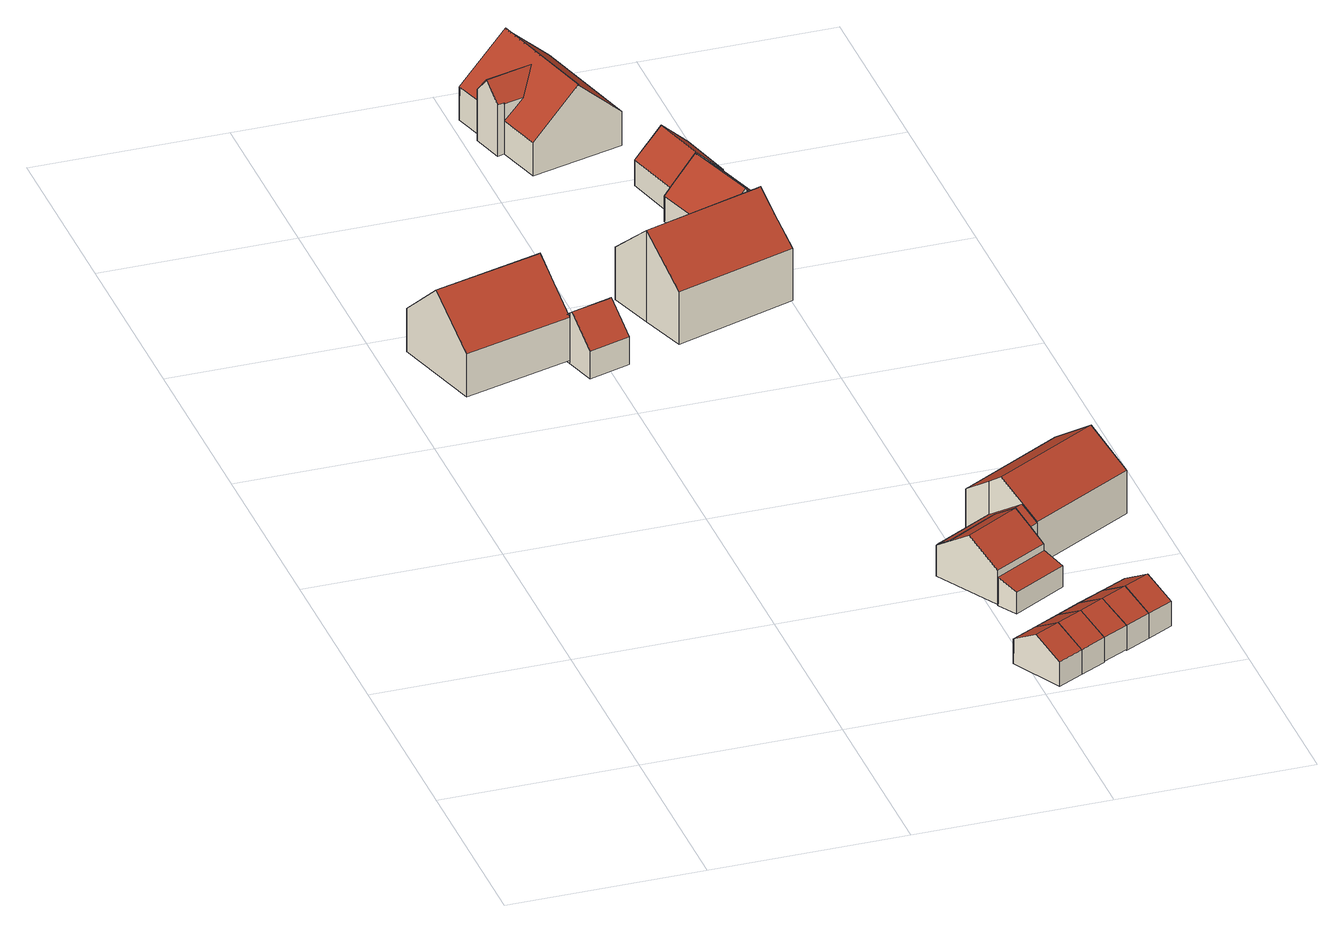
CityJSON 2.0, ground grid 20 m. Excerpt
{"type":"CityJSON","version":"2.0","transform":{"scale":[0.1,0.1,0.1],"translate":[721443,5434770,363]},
"CityObjects":{
"building1":{"type":"Building","attributes":{"Gemeindeschluessel":"09375181","HoeheDach":"376.990","HoeheGrund":"367.770","Methode":"2000","NiedrigsteTraufeDesGebaeudes":"372.464","Geometrietyp2DReferenz":"3000","measuredHeight":9.22,"function":"31001_1000","roofType":"3100"},"address":[{"Country":"Germany","Locality":"Pettendorf","ThoroughfareName":"Heidegasse 16"}],"geometry":[{"type":"Solid","lod":"2","boundaries":[[[[0,1,2,3]],[[4,5,6,7,8]],[[9,4,8,1,0]],[[3,10,11,9,0]],[[11,5,4,9]],[[10,6,5,11]],[[3,2,7,6,10]],[[8,7,2,1]]]],"semantics":{"surfaces":[{"type":"WallSurface","Flaeche":"54.736","Z_MAX":"4.696","Z_MAX_ASL":"372.466","Z_MIN":"0.000","Z_MIN_ASL":"367.770"},{"type":"RoofSurface","Dachneigung":"47.562","Dachorientierung":"166.405","Flaeche":"78.050","Z_MAX":"9.220","Z_MAX_ASL":"376.990","Z_MIN":"4.694","Z_MIN_ASL":"372.464"},{"type":"WallSurface","Flaeche":"68.866","Z_MAX":"9.220","Z_MAX_ASL":"376.990","Z_MIN":"0.000","Z_MIN_ASL":"367.770"},{"type":"GroundSurface","Flaeche":"115.285","Z_MAX":"0.000","Z_MAX_ASL":"367.770","Z_MIN":"0.000","Z_MIN_ASL":"367.770"},{"type":"WallSurface","Flaeche":"54.456","Z_MAX":"4.698","Z_MAX_ASL":"372.468","Z_MIN":"0.000","Z_MIN_ASL":"367.770"},{"type":"WallSurface","Flaeche":"15.589","Z_MAX":"7.111","Z_MAX_ASL":"374.881","Z_MIN":"0.000","Z_MIN_ASL":"367.770"},{"type":"WallSurface","Flaeche":"53.261","Z_MAX":"9.220","Z_MAX_ASL":"376.990","Z_MIN":"0.000","Z_MIN_ASL":"367.770"},{"type":"RoofSurface","Dachneigung":"47.563","Dachorientierung":"346.405","Flaeche":"78.161","Z_MAX":"9.220","Z_MAX_ASL":"376.990","Z_MIN":"4.696","Z_MIN_ASL":"372.466"}],"values":[[0,1,2,3,4,5,6,7]]}}]},
"building2":{"type":"Building","attributes":{"Gemeindeschluessel":"09375181","HoeheDach":"373.323","HoeheGrund":"367.520","Methode":"1000","NiedrigsteTraufeDesGebaeudes":"370.501","Geometrietyp2DReferenz":"3000","measuredHeight":5.8,"function":"31001_2000","roofType":"3100"},"geometry":[{"type":"Solid","lod":"2","boundaries":[[[[12,13,14,15]],[[16,17,18,19]],[[19,18,20,21]],[[21,20,14,13,22]],[[22,13,12,23]],[[23,12,15,17,16]],[[17,15,14,20,18]],[[21,22,23,16,19]]]],"semantics":{"surfaces":[{"type":"RoofSurface","Dachneigung":"46.980","Dachorientierung":"163.920","Flaeche":"18.781","Z_MAX":"5.803","Z_MAX_ASL":"373.323","Z_MIN":"2.983","Z_MIN_ASL":"370.503"},{"type":"WallSurface","Flaeche":"11.143","Z_MAX":"5.451","Z_MAX_ASL":"372.971","Z_MIN":"0.000","Z_MIN_ASL":"367.520"},{"type":"WallSurface","Flaeche":"13.443","Z_MAX":"2.987","Z_MAX_ASL":"370.507","Z_MIN":"0.000","Z_MIN_ASL":"367.520"},{"type":"WallSurface","Flaeche":"26.560","Z_MAX":"5.803","Z_MAX_ASL":"373.323","Z_MIN":"0.000","Z_MIN_ASL":"367.520"},{"type":"WallSurface","Flaeche":"13.522","Z_MAX":"2.983","Z_MAX_ASL":"370.503","Z_MIN":"0.000","Z_MIN_ASL":"367.520"},{"type":"WallSurface","Flaeche":"15.399","Z_MAX":"5.803","Z_MAX_ASL":"373.323","Z_MIN":"0.000","Z_MIN_ASL":"367.520"},{"type":"RoofSurface","Dachneigung":"46.980","Dachorientierung":"343.920","Flaeche":"18.735","Z_MAX":"5.803","Z_MAX_ASL":"373.323","Z_MIN":"2.981","Z_MIN_ASL":"370.501"},{"type":"GroundSurface","Flaeche":"27.429","Z_MAX":"0.000","Z_MAX_ASL":"367.520","Z_MIN":"0.000","Z_MIN_ASL":"367.520"}],"values":[[0,1,2,3,4,5,6,7]]}}]},
"building3":{"type":"Building","attributes":{"Gemeindeschluessel":"09375181","HoeheDach":"368.020","HoeheGrund":"363.630","Methode":"1000","NiedrigsteTraufeDesGebaeudes":"366.287","Geometrietyp2DReferenz":"3000","measuredHeight":4.39,"function":"31001_2000","roofType":"3100"},"geometry":[{"type":"Solid","lod":"2","boundaries":[[[[24,25,26,27]],[[28,29,30,31]],[[32,24,27,29,28]],[[33,25,24,32]],[[31,30,26,25,33]],[[31,33,32,28]],[[27,26,30,29]]]],"semantics":{"surfaces":[{"type":"RoofSurface","Dachneigung":"59.982","Dachorientierung":"152.295","Flaeche":"10.365","Z_MAX":"4.390","Z_MAX_ASL":"368.020","Z_MIN":"2.657","Z_MIN_ASL":"366.287"},{"type":"WallSurface","Flaeche":"7.975","Z_MAX":"2.657","Z_MAX_ASL":"366.287","Z_MIN":"0.000","Z_MIN_ASL":"363.630"},{"type":"WallSurface","Flaeche":"21.133","Z_MAX":"4.390","Z_MAX_ASL":"368.020","Z_MIN":"0.000","Z_MIN_ASL":"363.630"},{"type":"WallSurface","Flaeche":"7.954","Z_MAX":"2.660","Z_MAX_ASL":"366.290","Z_MIN":"0.000","Z_MIN_ASL":"363.630"},{"type":"WallSurface","Flaeche":"21.124","Z_MAX":"4.390","Z_MAX_ASL":"368.020","Z_MIN":"0.000","Z_MIN_ASL":"363.630"},{"type":"GroundSurface","Flaeche":"17.968","Z_MAX":"0.000","Z_MAX_ASL":"363.630","Z_MIN":"0.000","Z_MIN_ASL":"363.630"},{"type":"RoofSurface","Dachneigung":"59.978","Dachorientierung":"332.281","Flaeche":"10.388","Z_MAX":"4.390","Z_MAX_ASL":"368.020","Z_MIN":"2.657","Z_MIN_ASL":"366.287"}],"values":[[0,1,2,3,4,5,6]]}}]},
"building4":{"type":"Building","attributes":{"Gemeindeschluessel":"09375181","HoeheDach":"368.019","HoeheGrund":"363.620","Methode":"1000","NiedrigsteTraufeDesGebaeudes":"366.288","Geometrietyp2DReferenz":"3000","measuredHeight":4.4,"function":"31001_2000","roofType":"3100"},"geometry":[{"type":"Solid","lod":"2","boundaries":[[[[25,34,35,26]],[[36,37,35,34,38]],[[38,34,25,33]],[[36,38,33,31]],[[31,30,37,36]],[[33,25,26,30,31]],[[26,35,37,30]]]],"semantics":{"surfaces":[{"type":"RoofSurface","Dachneigung":"60.009","Dachorientierung":"152.121","Flaeche":"10.401","Z_MAX":"4.399","Z_MAX_ASL":"368.019","Z_MIN":"2.668","Z_MIN_ASL":"366.288"},{"type":"WallSurface","Flaeche":"21.196","Z_MAX":"4.399","Z_MAX_ASL":"368.019","Z_MIN":"0.000","Z_MIN_ASL":"363.620"},{"type":"WallSurface","Flaeche":"8.020","Z_MAX":"2.668","Z_MAX_ASL":"366.288","Z_MIN":"0.000","Z_MIN_ASL":"363.620"},{"type":"GroundSurface","Flaeche":"17.999","Z_MAX":"0.000","Z_MAX_ASL":"363.620","Z_MIN":"0.000","Z_MIN_ASL":"363.620"},{"type":"WallSurface","Flaeche":"8.000","Z_MAX":"2.670","Z_MAX_ASL":"366.290","Z_MIN":"0.000","Z_MIN_ASL":"363.620"},{"type":"WallSurface","Flaeche":"21.183","Z_MAX":"4.399","Z_MAX_ASL":"368.019","Z_MIN":"0.000","Z_MIN_ASL":"363.620"},{"type":"RoofSurface","Dachneigung":"60.004","Dachorientierung":"332.110","Flaeche":"10.379","Z_MAX":"4.399","Z_MAX_ASL":"368.019","Z_MIN":"2.668","Z_MIN_ASL":"366.288"}],"values":[[0,1,2,3,4,5,6]]}}]},
"building5":{"type":"Building","attributes":{"Gemeindeschluessel":"09375181","HoeheDach":"370.500","HoeheGrund":"364.350","Methode":"2000","NiedrigsteTraufeDesGebaeudes":"367.732","Geometrietyp2DReferenz":"3000","measuredHeight":6.15,"function":"31001_2000","roofType":"3100"},"geometry":[{"type":"Solid","lod":"2","boundaries":[[[[39,40,41,42,43,44,45]],[[46,39,45,47,48]],[[43,49,50,44]],[[51,52,46,48,53,54]],[[39,46,52,40]],[[43,42,54,53,49]],[[44,50,47,45]],[[41,51,54,42]],[[51,41,40,52]],[[47,50,49,53,48]]]],"semantics":{"surfaces":[{"type":"GroundSurface","Flaeche":"40.580","Z_MAX":"0.000","Z_MAX_ASL":"364.350","Z_MIN":"0.000","Z_MIN_ASL":"364.350"},{"type":"WallSurface","Flaeche":"37.692","Z_MAX":"6.150","Z_MAX_ASL":"370.500","Z_MIN":"0.000","Z_MIN_ASL":"364.350"},{"type":"WallSurface","Flaeche":"7.250","Z_MAX":"4.853","Z_MAX_ASL":"369.203","Z_MIN":"0.000","Z_MIN_ASL":"364.350"},{"type":"RoofSurface","Dachneigung":"56.266","Dachorientierung":"330.387","Flaeche":"20.474","Z_MAX":"6.150","Z_MAX_ASL":"370.500","Z_MIN":"3.382","Z_MIN_ASL":"367.732"},{"type":"WallSurface","Flaeche":"0.803","Z_MAX":"3.382","Z_MAX_ASL":"367.732","Z_MIN":"0.000","Z_MIN_ASL":"364.350"},{"type":"WallSurface","Flaeche":"24.330","Z_MAX":"6.150","Z_MAX_ASL":"370.500","Z_MIN":"0.000","Z_MIN_ASL":"364.350"},{"type":"WallSurface","Flaeche":"24.143","Z_MAX":"3.723","Z_MAX_ASL":"368.073","Z_MIN":"0.000","Z_MIN_ASL":"364.350"},{"type":"WallSurface","Flaeche":"27.687","Z_MAX":"4.445","Z_MAX_ASL":"368.795","Z_MIN":"0.000","Z_MIN_ASL":"364.350"},{"type":"WallSurface","Flaeche":"6.233","Z_MAX":"4.445","Z_MAX_ASL":"368.795","Z_MIN":"0.000","Z_MIN_ASL":"364.350"},{"type":"RoofSurface","Dachneigung":"56.261","Dachorientierung":"150.396","Flaeche":"28.329","Z_MAX":"6.150","Z_MAX_ASL":"370.500","Z_MIN":"3.723","Z_MIN_ASL":"368.073"}],"values":[[0,1,2,3,4,5,6,7,8,9]]}}]},
"building6":{"type":"Building","attributes":{"Gemeindeschluessel":"09375181","HoeheDach":"370.500","HoeheGrund":"364.750","Methode":"2000","NiedrigsteTraufeDesGebaeudes":"367.674","Geometrietyp2DReferenz":"3000","measuredHeight":5.75,"function":"51009_1610","roofType":"3100"},"geometry":[{"type":"Solid","lod":"2","boundaries":[[[[51,55,56,54]],[[56,55,57,58,59,60]],[[56,60,49,61,54]],[[55,51,52,57]],[[59,62,49,60]],[[49,62,63,61]],[[59,58,64,63,62]],[[64,58,57,52]],[[64,52,51,54,61,63]]]],"semantics":{"surfaces":[{"type":"WallSurface","Flaeche":"25.029","Z_MAX":"4.021","Z_MAX_ASL":"368.771","Z_MIN":"0.000","Z_MIN_ASL":"364.750"},{"type":"GroundSurface","Flaeche":"16.064","Z_MAX":"0.000","Z_MAX_ASL":"364.750","Z_MIN":"0.000","Z_MIN_ASL":"364.750"},{"type":"WallSurface","Flaeche":"22.507","Z_MAX":"5.750","Z_MAX_ASL":"370.500","Z_MIN":"0.000","Z_MIN_ASL":"364.750"},{"type":"WallSurface","Flaeche":"5.514","Z_MAX":"4.000","Z_MAX_ASL":"368.750","Z_MIN":"0.000","Z_MIN_ASL":"364.750"},{"type":"WallSurface","Flaeche":"4.384","Z_MAX":"4.459","Z_MAX_ASL":"369.209","Z_MIN":"0.000","Z_MIN_ASL":"364.750"},{"type":"RoofSurface","Dachneigung":"56.375","Dachorientierung":"149.853","Flaeche":"2.305","Z_MAX":"5.750","Z_MAX_ASL":"370.500","Z_MIN":"4.444","Z_MIN_ASL":"369.194"},{"type":"WallSurface","Flaeche":"28.047","Z_MAX":"5.750","Z_MAX_ASL":"370.500","Z_MIN":"0.000","Z_MIN_ASL":"364.750"},{"type":"WallSurface","Flaeche":"21.141","Z_MAX":"2.924","Z_MAX_ASL":"367.674","Z_MIN":"0.000","Z_MIN_ASL":"364.750"},{"type":"RoofSurface","Dachneigung":"55.957","Dachorientierung":"329.858","Flaeche":"17.069","Z_MAX":"5.750","Z_MAX_ASL":"370.500","Z_MIN":"2.924","Z_MIN_ASL":"367.674"}],"values":[[0,1,2,3,4,5,6,7,8]]}}]},
"building7":{"type":"Building","attributes":{"Gemeindeschluessel":"09375181","HoeheDach":"367.449","HoeheGrund":"364.330","Methode":"2000","NiedrigsteTraufeDesGebaeudes":"366.608","Geometrietyp2DReferenz":"3000","measuredHeight":3.12,"function":"31001_2000","roofType":"2100","storeysAboveGround":1},"geometry":[{"type":"Solid","lod":"2","boundaries":[[[[65,66,67,68]],[[66,69,70,67]],[[68,71,72,65]],[[71,70,69,72]],[[68,67,70,71]],[[72,69,66,65]]]],"semantics":{"surfaces":[{"type":"WallSurface","Flaeche":"6.313","Z_MAX":"3.119","Z_MAX_ASL":"367.449","Z_MIN":"0.000","Z_MIN_ASL":"364.330"},{"type":"RoofSurface","Dachneigung":"70.227","Dachorientierung":"150.122","Flaeche":"16.104","Z_MAX":"3.119","Z_MAX_ASL":"367.449","Z_MIN":"2.278","Z_MIN_ASL":"366.608"},{"type":"GroundSurface","Flaeche":"15.154","Z_MAX":"0.000","Z_MAX_ASL":"364.330","Z_MIN":"0.000","Z_MIN_ASL":"364.330"},{"type":"WallSurface","Flaeche":"6.220","Z_MAX":"3.108","Z_MAX_ASL":"367.438","Z_MIN":"0.000","Z_MIN_ASL":"364.330"},{"type":"WallSurface","Flaeche":"20.190","Z_MAX":"3.119","Z_MAX_ASL":"367.449","Z_MIN":"0.000","Z_MIN_ASL":"364.330"},{"type":"WallSurface","Flaeche":"14.935","Z_MAX":"2.278","Z_MAX_ASL":"366.608","Z_MIN":"0.000","Z_MIN_ASL":"364.330"}],"values":[[0,1,2,3,4,5]]}}]},
"building8":{"type":"Building","attributes":{"Gemeindeschluessel":"09375181","HoeheDach":"368.029","HoeheGrund":"363.660","Methode":"1000","NiedrigsteTraufeDesGebaeudes":"366.258","Geometrietyp2DReferenz":"3000","measuredHeight":4.37,"function":"31001_2000","roofType":"3100"},"geometry":[{"type":"Solid","lod":"2","boundaries":[[[[73,74,75,76,77]],[[35,75,74,37]],[[73,77,78,79]],[[34,76,75,35]],[[79,37,74,73]],[[77,76,34,78]],[[78,34,35,37,79]]]],"semantics":{"surfaces":[{"type":"WallSurface","Flaeche":"20.896","Z_MAX":"4.369","Z_MAX_ASL":"368.029","Z_MIN":"0.000","Z_MIN_ASL":"363.660"},{"type":"RoofSurface","Dachneigung":"59.440","Dachorientierung":"332.291","Flaeche":"10.454","Z_MAX":"4.369","Z_MAX_ASL":"368.029","Z_MIN":"2.598","Z_MIN_ASL":"366.258"},{"type":"GroundSurface","Flaeche":"18.002","Z_MAX":"0.000","Z_MAX_ASL":"363.660","Z_MIN":"0.000","Z_MIN_ASL":"363.660"},{"type":"RoofSurface","Dachneigung":"59.440","Dachorientierung":"152.291","Flaeche":"10.454","Z_MAX":"4.369","Z_MAX_ASL":"368.029","Z_MIN":"2.598","Z_MIN_ASL":"366.258"},{"type":"WallSurface","Flaeche":"7.796","Z_MAX":"2.598","Z_MAX_ASL":"366.258","Z_MIN":"0.000","Z_MIN_ASL":"363.660"}],"values":[[0,1,2,3,4,4,0]]}}]},
"building9":{"type":"Building","attributes":{"Gemeindeschluessel":"09375181","HoeheDach":"368.012","HoeheGrund":"363.630","Methode":"1000","NiedrigsteTraufeDesGebaeudes":"366.282","Geometrietyp2DReferenz":"3000","measuredHeight":4.38,"function":"31001_2000","roofType":"3100"},"geometry":[{"type":"Solid","lod":"2","boundaries":[[[[80,76,75,74,81]],[[82,83,76,80]],[[76,83,84,75]],[[85,82,80,81]],[[81,74,86,85]],[[85,86,84,83,82]],[[75,84,86,74]]]],"semantics":{"surfaces":[{"type":"WallSurface","Flaeche":"21.097","Z_MAX":"4.382","Z_MAX_ASL":"368.012","Z_MIN":"0.000","Z_MIN_ASL":"363.630"},{"type":"WallSurface","Flaeche":"7.960","Z_MAX":"2.652","Z_MAX_ASL":"366.282","Z_MIN":"0.000","Z_MIN_ASL":"363.630"},{"type":"RoofSurface","Dachneigung":"60.027","Dachorientierung":"152.282","Flaeche":"10.393","Z_MAX":"4.382","Z_MAX_ASL":"368.012","Z_MIN":"2.652","Z_MIN_ASL":"366.282"},{"type":"GroundSurface","Flaeche":"18.006","Z_MAX":"0.000","Z_MAX_ASL":"363.630","Z_MIN":"0.000","Z_MIN_ASL":"363.630"},{"type":"WallSurface","Flaeche":"7.962","Z_MAX":"2.652","Z_MAX_ASL":"366.282","Z_MIN":"0.000","Z_MIN_ASL":"363.630"},{"type":"WallSurface","Flaeche":"21.096","Z_MAX":"4.382","Z_MAX_ASL":"368.012","Z_MIN":"0.000","Z_MIN_ASL":"363.630"},{"type":"RoofSurface","Dachneigung":"60.017","Dachorientierung":"332.287","Flaeche":"10.392","Z_MAX":"4.382","Z_MAX_ASL":"368.012","Z_MIN":"2.652","Z_MIN_ASL":"366.282"}],"values":[[0,1,2,3,4,5,6]]}}]},
"building10":{"type":"Building","attributes":{"Gemeindeschluessel":"09375181","HoeheDach":"377.060","HoeheGrund":"367.101","Methode":"2000","NiedrigsteTraufeDesGebaeudes":"370.810","Geometrietyp2DReferenz":"3000","measuredHeight":9.96,"function":"31001_1000","roofType":"3100","storeysAboveGround":2},"address":[{"Country":"Germany","Locality":"Pettendorf","ThoroughfareName":"Heidegasse 16a"}],"geometry":[{"type":"Solid","lod":"2","boundaries":[[[[87,88,89,90]],[[90,89,91,92]],[[93,94,95,96]],[[96,95,97,98]],[[99,100,101,102]],[[103,104,97,105,106]],[[92,91,107,108]],[[102,101,88,87]],[[109,110,111,112]],[[113,114,115,103,106]],[[116,117,100,99]],[[118,119,115,114]],[[100,117,106,105,101]],[[109,112,107,91,89,88,101,105,97,95,94,120]],[[118,98,97,104,119]],[[94,93,121,120]],[[113,116,99,102,87,90,92,108,111,110,121,93,96,98,118,114]],[[103,115,119,104]],[[108,107,112,111]],[[113,106,117,116]],[[110,109,120,121]]]],"semantics":{"surfaces":[{"type":"WallSurface","Flaeche":"20.142","Z_MAX":"5.650","Z_MAX_ASL":"372.752","Z_MIN":"-0.001","Z_MIN_ASL":"367.100"},{"type":"WallSurface","Flaeche":"2.835","Z_MAX":"6.066","Z_MAX_ASL":"373.167","Z_MIN":"-0.001","Z_MIN_ASL":"367.100"},{"type":"WallSurface","Flaeche":"8.985","Z_MAX":"5.658","Z_MAX_ASL":"372.760","Z_MIN":"-0.001","Z_MIN_ASL":"367.100"},{"type":"WallSurface","Flaeche":"19.743","Z_MAX":"8.120","Z_MAX_ASL":"375.221","Z_MIN":"-0.001","Z_MIN_ASL":"367.100"},{"type":"WallSurface","Flaeche":"39.132","Z_MAX":"9.959","Z_MAX_ASL":"377.060","Z_MIN":"-0.001","Z_MIN_ASL":"367.100"},{"type":"WallSurface","Flaeche":"22.851","Z_MAX":"9.959","Z_MAX_ASL":"377.060","Z_MIN":"3.709","Z_MIN_ASL":"370.810"},{"type":"WallSurface","Flaeche":"4.853","Z_MAX":"6.066","Z_MAX_ASL":"373.167","Z_MIN":"-0.001","Z_MIN_ASL":"367.100"},{"type":"WallSurface","Flaeche":"39.150","Z_MAX":"9.959","Z_MAX_ASL":"377.060","Z_MIN":"-0.001","Z_MIN_ASL":"367.100"},{"type":"WallSurface","Flaeche":"5.849","Z_MAX":"6.068","Z_MAX_ASL":"373.169","Z_MIN":"-0.001","Z_MIN_ASL":"367.100"},{"type":"WallSurface","Flaeche":"6.057","Z_MAX":"8.114","Z_MAX_ASL":"375.215","Z_MIN":"-0.001","Z_MIN_ASL":"367.100"},{"type":"WallSurface","Flaeche":"74.400","Z_MAX":"5.653","Z_MAX_ASL":"372.754","Z_MIN":"-0.001","Z_MIN_ASL":"367.100"},{"type":"WallSurface","Flaeche":"15.827","Z_MAX":"3.709","Z_MAX_ASL":"370.810","Z_MIN":"-0.001","Z_MIN_ASL":"367.100"},{"type":"RoofSurface","Dachneigung":"49.336","Dachorientierung":"162.018","Flaeche":"87.053","Z_MAX":"9.959","Z_MAX_ASL":"377.060","Z_MIN":"5.650","Z_MIN_ASL":"372.751"},{"type":"RoofSurface","Dachneigung":"49.336","Dachorientierung":"342.019","Flaeche":"87.289","Z_MAX":"9.959","Z_MAX_ASL":"377.060","Z_MIN":"5.172","Z_MIN_ASL":"372.273"},{"type":"WallSurface","Flaeche":"6.063","Z_MAX":"8.120","Z_MAX_ASL":"375.221","Z_MIN":"-0.001","Z_MIN_ASL":"367.100"},{"type":"WallSurface","Flaeche":"3.066","Z_MAX":"5.658","Z_MAX_ASL":"372.760","Z_MIN":"-0.001","Z_MIN_ASL":"367.100"},{"type":"GroundSurface","Flaeche":"139.083","Z_MAX":"-0.001","Z_MAX_ASL":"367.100","Z_MIN":"-0.001","Z_MIN_ASL":"367.100"},{"type":"RoofSurface","Dachneigung":"90.000","Dachorientierung":"-1.000","Flaeche":"6.837","Z_MAX":"3.709","Z_MAX_ASL":"370.810","Z_MIN":"3.709","Z_MIN_ASL":"370.810"},{"type":"WallSurface","Flaeche":"20.337","Z_MAX":"6.068","Z_MAX_ASL":"373.169","Z_MIN":"-0.001","Z_MIN_ASL":"367.100"},{"type":"WallSurface","Flaeche":"19.743","Z_MAX":"8.114","Z_MAX_ASL":"375.215","Z_MIN":"-0.001","Z_MIN_ASL":"367.100"},{"type":"WallSurface","Flaeche":"20.077","Z_MAX":"5.174","Z_MAX_ASL":"372.275","Z_MIN":"-0.001","Z_MIN_ASL":"367.100"}],"values":[[0,1,2,3,4,5,6,7,8,9,10,11,12,13,14,15,16,17,18,19,20]]}}]},
"building11":{"type":"Building","attributes":{"Gemeindeschluessel":"09375181","HoeheDach":"368.028","HoeheGrund":"363.630","Methode":"1000","NiedrigsteTraufeDesGebaeudes":"366.273","Geometrietyp2DReferenz":"3000","measuredHeight":4.4,"function":"31001_2000","roofType":"3100"},"geometry":[{"type":"Solid","lod":"2","boundaries":[[[[85,86,122,123]],[[123,124,82,85]],[[124,125,83,82]],[[84,126,122,86]],[[83,125,126,84]],[[82,83,84,86,85]],[[123,122,126,125,124]]]],"semantics":{"surfaces":[{"type":"WallSurface","Flaeche":"7.952","Z_MAX":"2.646","Z_MAX_ASL":"366.276","Z_MIN":"0.000","Z_MIN_ASL":"363.630"},{"type":"GroundSurface","Flaeche":"17.995","Z_MAX":"0.000","Z_MAX_ASL":"363.630","Z_MIN":"0.000","Z_MIN_ASL":"363.630"},{"type":"WallSurface","Flaeche":"7.914","Z_MAX":"2.646","Z_MAX_ASL":"366.276","Z_MIN":"0.000","Z_MIN_ASL":"363.630"},{"type":"RoofSurface","Dachneigung":"59.708","Dachorientierung":"332.116","Flaeche":"10.427","Z_MAX":"4.398","Z_MAX_ASL":"368.028","Z_MIN":"2.646","Z_MIN_ASL":"366.276"},{"type":"RoofSurface","Dachneigung":"59.706","Dachorientierung":"152.111","Flaeche":"10.414","Z_MAX":"4.398","Z_MAX_ASL":"368.028","Z_MIN":"2.643","Z_MIN_ASL":"366.273"},{"type":"WallSurface","Flaeche":"21.126","Z_MAX":"4.398","Z_MAX_ASL":"368.028","Z_MIN":"0.000","Z_MIN_ASL":"363.630"},{"type":"WallSurface","Flaeche":"21.138","Z_MAX":"4.398","Z_MAX_ASL":"368.028","Z_MIN":"0.000","Z_MIN_ASL":"363.630"}],"values":[[0,1,2,3,4,5,6]]}}]},
"building12":{"type":"Building","attributes":{"Gemeindeschluessel":"09375181","HoeheDach":"376.870","HoeheGrund":"368.560","Methode":"2000","NiedrigsteTraufeDesGebaeudes":"372.190","Geometrietyp2DReferenz":"3000","measuredHeight":8.31,"function":"31001_1000","roofType":"2100"},"address":[{"Country":"Germany","Locality":"Pettendorf","ThoroughfareName":"Heidegasse 18a"}],"geometry":[{"type":"Solid","lod":"2","boundaries":[[[[127,128,129,130]],[[131,129,128,132,133]],[[134,135,136,137,138,139]],[[138,137,140]],[[141,142,143,144]],[[145,139,138,140,146,147,148,149,150]],[[147,151,148]],[[145,150,141,144]],[[152,130,129,131,135,134,153,154]],[[127,151,147,146,132,128]],[[131,133,136,135]],[[153,143,142,154]],[[146,140,137,136,133,132]],[[152,154,142,141,150,149]],[[130,152,149,148,151,127]],[[153,134,139,145,144,143]]]],"semantics":{"surfaces":[{"type":"WallSurface","Flaeche":"4.274","Z_MAX":"5.631","Z_MAX_ASL":"374.191","Z_MIN":"0.000","Z_MIN_ASL":"368.560"},{"type":"WallSurface","Flaeche":"22.837","Z_MAX":"7.520","Z_MAX_ASL":"376.080","Z_MIN":"0.000","Z_MIN_ASL":"368.560"},{"type":"WallSurface","Flaeche":"14.575","Z_MAX":"5.669","Z_MAX_ASL":"374.229","Z_MIN":"0.000","Z_MIN_ASL":"368.560"},{"type":"WallSurface","Flaeche":"2.084","Z_MAX":"5.590","Z_MAX_ASL":"374.150","Z_MIN":"3.633","Z_MIN_ASL":"372.193"},{"type":"RoofSurface","Dachneigung":"47.518","Dachorientierung":"76.928","Flaeche":"81.685","Z_MAX":"8.270","Z_MAX_ASL":"376.830","Z_MIN":"3.755","Z_MIN_ASL":"372.315"},{"type":"RoofSurface","Dachneigung":"47.486","Dachorientierung":"256.921","Flaeche":"69.112","Z_MAX":"8.310","Z_MAX_ASL":"376.870","Z_MIN":"3.630","Z_MIN_ASL":"372.190"},{"type":"WallSurface","Flaeche":"2.032","Z_MAX":"5.590","Z_MAX_ASL":"374.150","Z_MIN":"3.658","Z_MIN_ASL":"372.218"},{"type":"WallSurface","Flaeche":"0.484","Z_MAX":"8.310","Z_MAX_ASL":"376.870","Z_MIN":"8.270","Z_MIN_ASL":"376.830"},{"type":"GroundSurface","Flaeche":"125.096","Z_MAX":"0.000","Z_MAX_ASL":"368.560","Z_MIN":"0.000","Z_MIN_ASL":"368.560"},{"type":"RoofSurface","Dachneigung":"42.800","Dachorientierung":"166.864","Flaeche":"10.258","Z_MAX":"7.520","Z_MAX_ASL":"376.080","Z_MIN":"5.590","Z_MIN_ASL":"374.150"},{"type":"WallSurface","Flaeche":"4.124","Z_MAX":"5.669","Z_MAX_ASL":"374.229","Z_MIN":"0.000","Z_MIN_ASL":"368.560"},{"type":"WallSurface","Flaeche":"46.083","Z_MAX":"3.773","Z_MAX_ASL":"372.333","Z_MIN":"0.000","Z_MIN_ASL":"368.560"},{"type":"RoofSurface","Dachneigung":"42.776","Dachorientierung":"346.884","Flaeche":"10.222","Z_MAX":"7.520","Z_MAX_ASL":"376.080","Z_MIN":"5.587","Z_MIN_ASL":"374.147"},{"type":"WallSurface","Flaeche":"59.913","Z_MAX":"8.310","Z_MAX_ASL":"376.870","Z_MIN":"0.000","Z_MIN_ASL":"368.560"},{"type":"WallSurface","Flaeche":"17.647","Z_MAX":"5.628","Z_MAX_ASL":"374.188","Z_MIN":"0.000","Z_MIN_ASL":"368.560"},{"type":"WallSurface","Flaeche":"60.102","Z_MAX":"8.310","Z_MAX_ASL":"376.870","Z_MIN":"0.000","Z_MIN_ASL":"368.560"}],"values":[[0,1,2,3,4,5,6,7,8,9,10,11,12,13,14,15]]}}]},
"building13":{"type":"Building","attributes":{"Gemeindeschluessel":"09375181","HoeheDach":"372.399","HoeheGrund":"364.620","Methode":"1000","NiedrigsteTraufeDesGebaeudes":"369.269","Geometrietyp2DReferenz":"3000","measuredHeight":7.78,"function":"31001_1000","roofType":"3100"},"address":[{"Country":"Germany","Locality":"Pettendorf","ThoroughfareName":"Schottenstraße 4"}],"geometry":[{"type":"Solid","lod":"2","boundaries":[[[[155,156,157,158]],[[156,159,160,161,157]],[[162,163,164,155,158]],[[163,165,166,164]],[[164,166,159,156,155]],[[162,161,160,165,163]],[[158,157,161,162]],[[166,165,160,159]]]],"semantics":{"surfaces":[{"type":"WallSurface","Flaeche":"16.441","Z_MAX":"6.658","Z_MAX_ASL":"371.278","Z_MIN":"0.000","Z_MIN_ASL":"364.620"},{"type":"RoofSurface","Dachneigung":"55.368","Dachorientierung":"330.381","Flaeche":"68.503","Z_MAX":"7.779","Z_MAX_ASL":"372.399","Z_MIN":"4.649","Z_MIN_ASL":"369.269"},{"type":"GroundSurface","Flaeche":"112.714","Z_MAX":"0.000","Z_MAX_ASL":"364.620","Z_MIN":"0.000","Z_MIN_ASL":"364.620"},{"type":"WallSurface","Flaeche":"58.538","Z_MAX":"4.670","Z_MAX_ASL":"369.290","Z_MIN":"0.000","Z_MIN_ASL":"364.620"},{"type":"WallSurface","Flaeche":"39.728","Z_MAX":"7.779","Z_MAX_ASL":"372.399","Z_MIN":"0.000","Z_MIN_ASL":"364.620"},{"type":"WallSurface","Flaeche":"55.963","Z_MAX":"7.779","Z_MAX_ASL":"372.399","Z_MIN":"0.000","Z_MIN_ASL":"364.620"},{"type":"WallSurface","Flaeche":"58.266","Z_MAX":"4.680","Z_MAX_ASL":"369.300","Z_MIN":"0.000","Z_MIN_ASL":"364.620"},{"type":"RoofSurface","Dachneigung":"55.359","Dachorientierung":"150.382","Flaeche":"68.492","Z_MAX":"7.779","Z_MAX_ASL":"372.399","Z_MIN":"4.670","Z_MIN_ASL":"369.290"}],"values":[[0,1,2,3,4,5,6,7]]}}]},
"building14":{"type":"Building","attributes":{"Gemeindeschluessel":"09375181","HoeheDach":"373.680","HoeheGrund":"367.514","Methode":"2000","NiedrigsteTraufeDesGebaeudes":"370.262","Geometrietyp2DReferenz":"3000","measuredHeight":6.17,"function":"31001_2000","roofType":"3100","storeysAboveGround":1},"geometry":[{"type":"Solid","lod":"2","boundaries":[[[[167,168,169,170,171]],[[172,173,174,175]],[[176,177,178,179,180]],[[181,182,168,167]],[[180,179,183,184]],[[167,171,172,175,176,180,184,185,181]],[[186,183,179,178,169,168,182]],[[175,174,177,176]],[[185,186,182,181]],[[171,170,173,172]],[[178,177,174,173,170,169]],[[184,183,186,185]]]],"semantics":{"surfaces":[{"type":"WallSurface","Flaeche":"13.580","Z_MAX":"6.166","Z_MAX_ASL":"373.680","Z_MIN":"-0.004","Z_MIN_ASL":"367.510"},{"type":"WallSurface","Flaeche":"29.123","Z_MAX":"3.864","Z_MAX_ASL":"371.378","Z_MIN":"-0.004","Z_MIN_ASL":"367.510"},{"type":"WallSurface","Flaeche":"10.730","Z_MAX":"6.166","Z_MAX_ASL":"373.680","Z_MIN":"-0.004","Z_MIN_ASL":"367.510"},{"type":"WallSurface","Flaeche":"2.784","Z_MAX":"3.586","Z_MAX_ASL":"371.100","Z_MIN":"-0.004","Z_MIN_ASL":"367.510"},{"type":"WallSurface","Flaeche":"5.563","Z_MAX":"4.252","Z_MAX_ASL":"371.766","Z_MIN":"-0.004","Z_MIN_ASL":"367.510"},{"type":"GroundSurface","Flaeche":"50.417","Z_MAX":"-0.004","Z_MAX_ASL":"367.510","Z_MIN":"-0.004","Z_MIN_ASL":"367.510"},{"type":"RoofSurface","Dachneigung":"46.546","Dachorientierung":"252.181","Flaeche":"39.839","Z_MAX":"6.166","Z_MAX_ASL":"373.680","Z_MIN":"2.748","Z_MIN_ASL":"370.262"},{"type":"WallSurface","Flaeche":"11.994","Z_MAX":"6.135","Z_MAX_ASL":"373.649","Z_MIN":"-0.004","Z_MIN_ASL":"367.510"},{"type":"WallSurface","Flaeche":"20.506","Z_MAX":"2.757","Z_MAX_ASL":"370.271","Z_MIN":"-0.004","Z_MIN_ASL":"367.510"},{"type":"WallSurface","Flaeche":"13.736","Z_MAX":"6.121","Z_MAX_ASL":"373.635","Z_MIN":"-0.004","Z_MIN_ASL":"367.510"},{"type":"RoofSurface","Dachneigung":"46.546","Dachorientierung":"72.181","Flaeche":"29.613","Z_MAX":"6.166","Z_MAX_ASL":"373.680","Z_MIN":"3.385","Z_MIN_ASL":"370.899"},{"type":"WallSurface","Flaeche":"1.559","Z_MAX":"2.751","Z_MAX_ASL":"370.265","Z_MIN":"-0.004","Z_MIN_ASL":"367.510"}],"values":[[0,1,2,3,4,5,6,7,8,9,10,11]]}}]},
"building15":{"type":"Building","attributes":{"Gemeindeschluessel":"09375181","HoeheDach":"373.534","HoeheGrund":"367.850","Methode":"1000","NiedrigsteTraufeDesGebaeudes":"370.726","Geometrietyp2DReferenz":"3000","measuredHeight":5.68,"function":"31001_2000","roofType":"3100"},"geometry":[{"type":"Solid","lod":"2","boundaries":[[[[187,188,189,190,191]],[[187,192,193,188]],[[194,195,193,192,196]],[[193,195,189,188]],[[196,191,190,194]],[[196,192,187,191]],[[190,189,195,194]]]],"semantics":{"surfaces":[{"type":"WallSurface","Flaeche":"25.810","Z_MAX":"5.684","Z_MAX_ASL":"373.534","Z_MIN":"0.000","Z_MIN_ASL":"367.850"},{"type":"GroundSurface","Flaeche":"37.281","Z_MAX":"0.000","Z_MAX_ASL":"367.850","Z_MIN":"0.000","Z_MIN_ASL":"367.850"},{"type":"WallSurface","Flaeche":"25.779","Z_MAX":"5.684","Z_MAX_ASL":"373.534","Z_MIN":"0.000","Z_MIN_ASL":"367.850"},{"type":"WallSurface","Flaeche":"17.355","Z_MAX":"2.878","Z_MAX_ASL":"370.728","Z_MIN":"0.000","Z_MIN_ASL":"367.850"},{"type":"RoofSurface","Dachneigung":"47.002","Dachorientierung":"255.431","Flaeche":"25.812","Z_MAX":"5.684","Z_MAX_ASL":"373.534","Z_MIN":"2.877","Z_MIN_ASL":"370.727"},{"type":"WallSurface","Flaeche":"18.269","Z_MAX":"2.877","Z_MAX_ASL":"370.727","Z_MIN":"0.000","Z_MIN_ASL":"367.850"},{"type":"RoofSurface","Dachneigung":"47.011","Dachorientierung":"75.431","Flaeche":"25.162","Z_MAX":"5.684","Z_MAX_ASL":"373.534","Z_MIN":"2.876","Z_MIN_ASL":"370.726"}],"values":[[0,1,2,3,4,5,6]]}}]}
},
"vertices":[
[9,709,48],[9,709,95],[121,740,95],[121,740,48],[36,613,95],[148,645,95],[141,671,119],[135,693,140],[22,661,140],[36,613,48],[141,671,48],[148,645,48],
[157,612,75],[200,625,75],[192,654,103],[149,641,103],[148,645,45],[148,645,100],[141,671,75],[141,671,45],[184,683,75],[184,683,45],[200,625,45],[157,612,45],
[417,9,33],[443,23,33],[429,50,50],[403,36,50],[389,62,6],[389,62,33],[415,76,33],[415,76,6],[417,9,6],[443,23,6],
[470,37,33],[456,64,50],[442,90,6],[442,90,33],[470,37,6],
[367,222,14],[369,224,14],[377,210,14],[431,241,14],[453,202,14],[461,187,14],[405,155,14],[367,222,47],[405,155,51],[387,186,75],[453,202,62],[461,187,51],[377,210,58],[369,224,47],[444,219,75],[431,241,58],
[377,210,18],[431,241,18],[369,224,18],[431,260,18],[461,207,18],[453,202,18],[443,219,75],[461,207,62],[452,224,75],[431,260,47],
[417,135,13],[417,135,36],[405,155,44],[405,155,13],[473,167,36],[461,187,44],[461,187,13],[473,167,13],
[468,104,7],[468,104,33],[482,78,50],[497,51,33],[497,51,7],[470,37,7],[442,90,7],
[497,51,6],[468,104,6],[523,65,6],[523,65,33],[509,92,50],[495,118,6],[495,118,33],
[227,747,41],[227,747,98],[261,758,98],[261,758,41],[262,753,102],[262,753,41],[337,782,41],[337,782,98],[352,787,98],[352,787,41],[361,760,122],[361,760,41],[258,651,41],[258,651,98],[242,699,141],[242,699,41],[374,719,78],[361,760,78],[368,740,141],[374,719,122],[270,756,102],[270,756,41],[298,776,93],[298,776,41],[302,766,41],[302,766,102],[374,719,41],[389,724,41],[389,724,78],[383,692,41],[383,692,98],[376,765,41],[376,765,78],[335,788,93],[335,788,41],
[522,132,33],[522,132,6],[550,79,6],[550,79,33],[536,106,50],
[204,1004,112],[197,1002,112],[197,1002,56],[204,1004,56],[188,1035,56],[192,1019,131],[188,1035,112],[184,1076,56],[195,1037,56],[195,1037,112],[195,1038,111],[195,1038,92],[184,1076,92],[215,1044,111],[266,971,138],[313,984,93],[281,1102,93],[234,1089,138],[234,1089,139],[240,1032,131],[225,1009,111],[204,1004,92],[217,958,92],[266,971,139],[204,1004,111],[217,958,56],[281,1102,56],[313,984,56],
[431,260,16],[431,260,83],[417,285,63],[417,285,16],[439,246,94],[548,308,94],[526,347,63],[526,347,16],[570,269,16],[461,207,16],[570,269,63],[461,207,63],
[321,862,45],[321,862,81],[347,870,107],[347,870,106],[347,870,45],[375,879,45],[375,879,79],[394,801,84],[394,801,45],[372,794,45],[372,794,106],[371,794,107],[352,787,88],[352,787,45],[313,859,45],[313,859,73],[337,782,73],[337,782,45],[335,788,45],[335,788,73],
[321,862,49],[378,880,49],[378,880,77],[350,871,105],[321,862,77],[305,923,49],[363,938,49],[334,931,105],[363,938,77],[305,923,77]
]}
